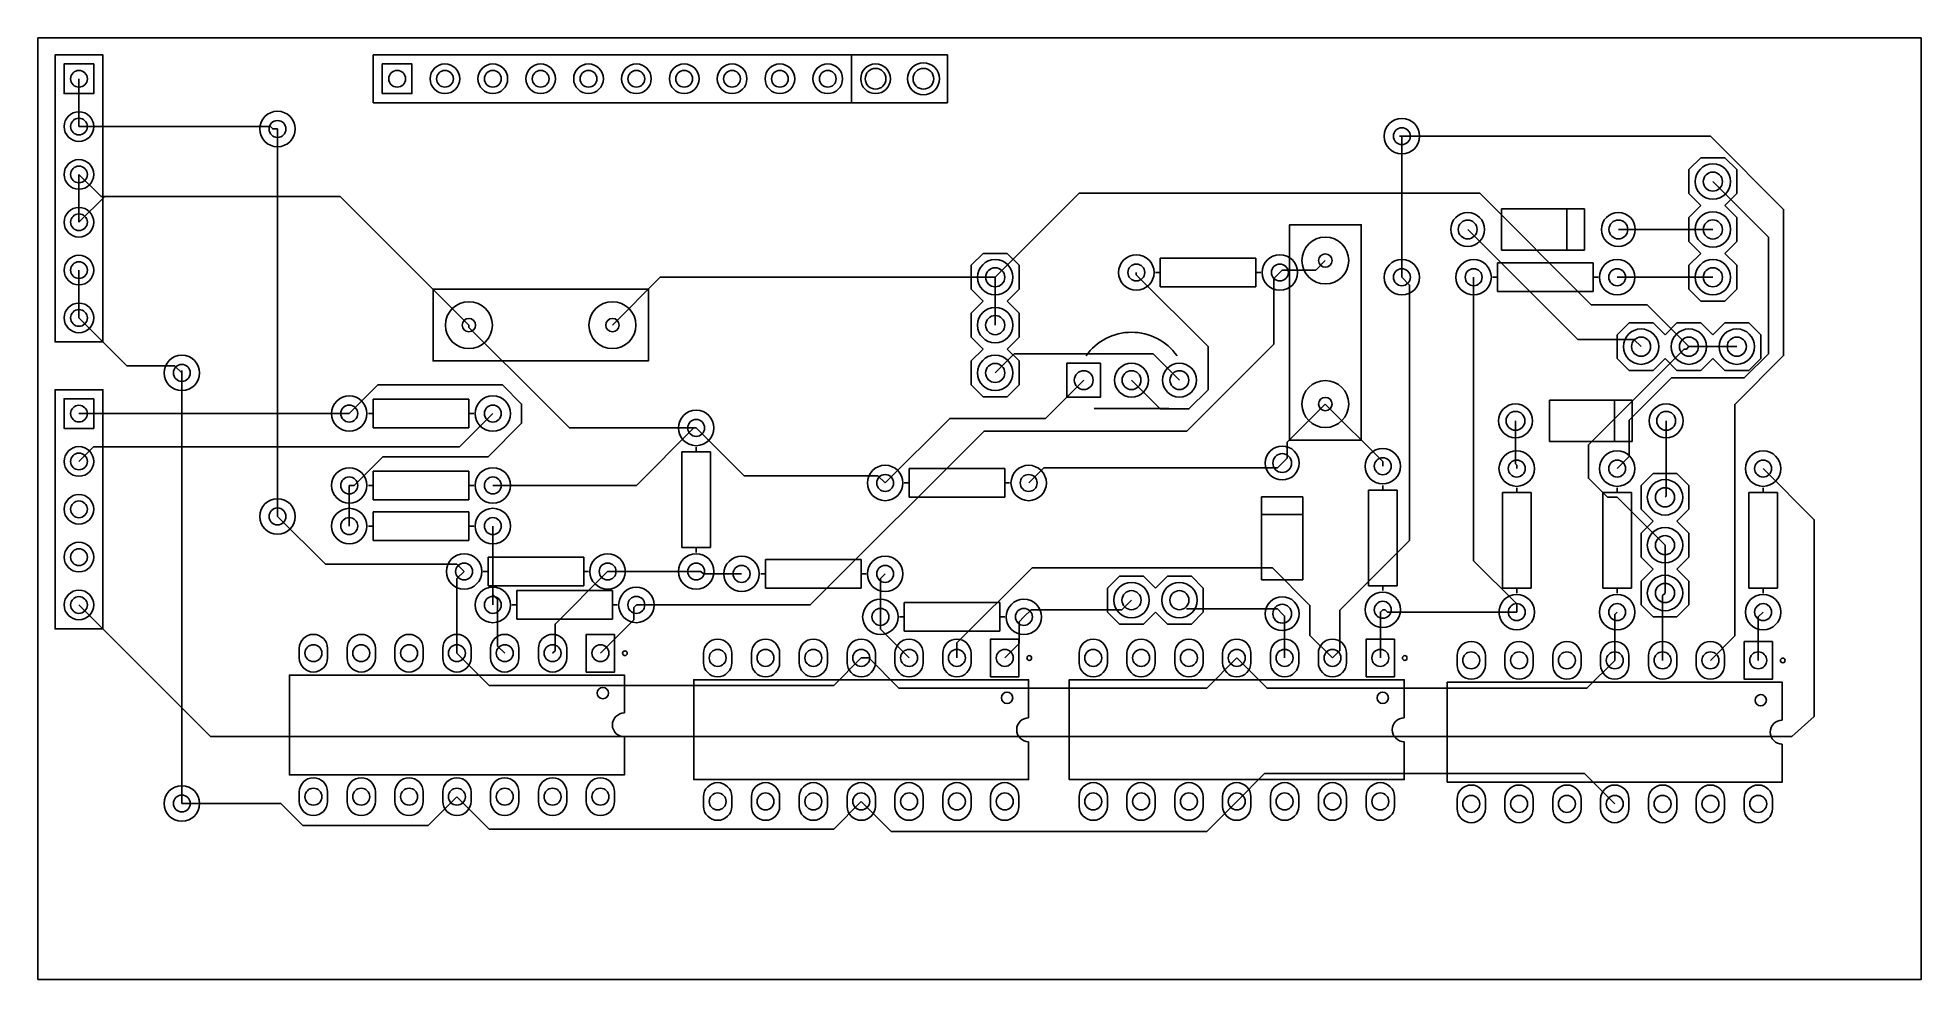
# Model space of a CAD drawing. Header units: millimetres. Extents: x 22.8 to 122.8, y 5.9 to 55.9.
import ezdxf

# ---------------------------------------------------------------- set-up
doc = ezdxf.new("R2010")
doc.units = ezdxf.units.MM

msp = doc.modelspace()

# ---------------------------------------------------------------- linework, layer by layer
for points in [[(122.827, 55.903), (122.827, 5.903), (22.827, 5.903)], [(22.827, 55.903), (122.827, 55.903)], [(22.827, 5.903), (22.827, 55.903)], [(26.289, 53.086), (26.289, 54.991), (23.749, 54.991), (23.749, 39.751), (26.289, 39.751)], [(42.545, 54.991), (40.64, 54.991), (40.64, 52.451), (66.04, 52.451), (66.04, 54.991)], [(66.04, 54.991), (42.545, 54.991)], [(71.12, 54.991), (71.12, 52.451), (66.04, 52.451), (66.04, 54.991), (67.945, 54.991)], [(71.12, 54.991), (67.945, 54.991)], [(25.019, 53.721), (25.019, 51.181)], [(26.289, 39.751), (26.289, 53.086)], [(25.019, 51.181), (35.179, 51.181), (35.306, 51.054), (35.56, 51.054)], [(35.56, 30.48), (35.56, 51.054)], [(111.633, 22.84), (112.926, 24.135), (112.926, 36.431), (115.517, 39.019), (115.517, 46.787), (111.63, 50.673), (95.123, 50.673)], [(95.25, 50.673), (95.25, 43.18)], [(110.49, 48.895), (111.125, 49.53)], [(111.125, 49.53), (112.395, 49.53)], [(112.395, 49.53), (113.03, 48.895)], [(25.019, 48.641), (26.192, 47.468), (26.697, 47.468)], [(25.019, 48.641), (25.019, 46.101)], [(106.68, 33.02), (107.323, 33.663), (107.323, 35.59), (109.572, 37.839), (113.427, 37.839), (114.712, 39.124), (114.712, 45.308), (111.76, 48.26)], [(110.49, 47.625), (110.49, 48.895)], [(113.03, 48.895), (113.03, 47.625)], [(25.019, 46.101), (26.386, 47.468), (38.892, 47.468), (45.72, 40.64)], [(110.49, 39.497), (108.269, 41.718), (105.308, 41.718), (99.386, 47.64), (78.12, 47.64), (73.66, 43.18)], [(111.125, 46.99), (110.49, 47.625)], [(113.03, 47.625), (112.395, 46.99)], [(104.943, 46.82), (100.543, 46.82)], [(100.543, 44.62), (100.543, 46.82)], [(104.004, 44.62), (104.004, 46.82)], [(104.943, 44.62), (104.943, 46.82)], [(110.49, 46.355), (111.125, 46.99)], [(110.49, 45.085), (110.49, 46.355)], [(112.395, 46.99), (113.03, 46.355)], [(113.03, 46.355), (113.03, 45.085)], [(98.743, 45.72), (104.585, 39.878), (107.569, 39.878), (107.95, 39.497)], [(111.76, 45.72), (106.743, 45.72)], [(111.125, 44.45), (110.49, 45.085)], [(113.03, 45.085), (112.395, 44.45)], [(72.39, 43.815), (73.025, 44.45)], [(73.025, 44.45), (74.295, 44.45)], [(74.295, 44.45), (74.93, 43.815)], [(82.423, 44.196), (87.503, 44.196)], [(82.423, 43.434), (82.423, 44.196)], [(87.503, 44.196), (87.503, 43.434)], [(91.186, 44.069), (90.678, 43.561), (88.9, 43.561), (88.773, 43.434)], [(104.943, 44.62), (100.543, 44.62)], [(110.49, 43.815), (111.125, 44.45)], [(112.395, 44.45), (113.03, 43.815)], [(25.019, 43.561), (25.019, 41.021)], [(53.34, 40.64), (55.88, 43.18), (73.66, 43.18)], [(54.61, 25.781), (63.839, 25.781), (73.068, 35.01), (83.835, 35.01), (88.45, 39.625), (88.45, 43.111), (88.773, 43.434)], [(72.39, 42.545), (72.39, 43.815)], [(73.66, 43.18), (73.66, 40.64)], [(74.93, 43.815), (74.93, 42.545)], [(80.899, 37.719), (82.423, 36.195), (83.947, 36.195), (84.963, 37.211), (84.963, 39.497), (81.153, 43.307), (81.153, 43.434)], [(82.423, 43.434), (82.169, 43.434)], [(82.423, 42.672), (82.423, 43.434)], [(87.503, 43.434), (87.757, 43.434)], [(87.503, 43.434), (87.503, 42.672)], [(95.25, 43.18), (95.661, 42.769), (95.661, 29.207), (91.963, 25.509), (91.963, 23.363), (91.567, 22.967)], [(99.06, 43.18), (99.06, 28.122), (101.346, 25.836), (101.346, 25.4)], [(100.33, 43.18), (100.076, 43.18)], [(100.33, 43.18), (100.33, 43.942)], [(100.33, 43.942), (105.41, 43.942)], [(100.33, 42.418), (100.33, 43.18)], [(105.41, 43.942), (105.41, 43.18)], [(105.41, 43.18), (105.664, 43.18)], [(105.41, 43.18), (105.41, 42.418)], [(111.76, 43.18), (106.68, 43.18)], [(110.49, 42.545), (110.49, 43.815)], [(113.03, 43.815), (113.03, 42.545)], [(73.025, 41.91), (72.39, 42.545)], [(74.93, 42.545), (74.295, 41.91)], [(87.503, 42.672), (82.423, 42.672)], [(105.41, 42.418), (100.33, 42.418)], [(110.49, 42.545), (111.125, 41.91)], [(112.395, 41.91), (113.03, 42.545)], [(25.019, 41.021), (27.559, 38.481), (30.099, 38.481), (30.48, 38.1)], [(72.39, 41.275), (73.025, 41.91)], [(72.39, 40.005), (72.39, 41.275)], [(74.295, 41.91), (74.93, 41.275)], [(74.93, 41.275), (74.93, 40.005)], [(111.125, 41.91), (112.395, 41.91)], [(45.72, 40.64), (45.72, 40.513), (49.692, 36.541)], [(73.025, 39.37), (72.39, 40.005)], [(74.93, 40.005), (74.295, 39.37)], [(107.315, 40.767), (106.68, 40.132)], [(106.68, 40.132), (106.68, 38.862)], [(107.315, 40.767), (108.585, 40.767)], [(108.585, 40.767), (109.22, 40.132)], [(109.22, 40.132), (109.855, 40.767)], [(109.855, 40.767), (111.125, 40.767)], [(111.125, 40.767), (111.76, 40.132)], [(111.76, 40.132), (112.395, 40.767)], [(112.395, 40.767), (113.665, 40.767)], [(113.665, 40.767), (114.3, 40.132)], [(114.3, 40.132), (114.3, 38.862)], [(72.39, 38.735), (73.025, 39.37)], [(73.66, 38.1), (74.676, 39.116), (82.042, 39.116), (83.439, 37.719)], [(74.295, 39.37), (74.93, 38.735)], [(109.22, 28.956), (106.68, 31.496), (106.172, 31.496), (105.156, 32.512), (105.156, 34.29), (110.236, 39.37), (110.363, 39.37), (110.49, 39.497)], [(113.03, 39.497), (110.49, 39.497)], [(30.48, 38.227), (30.48, 15.24)], [(72.39, 37.465), (72.39, 38.735)], [(74.93, 38.735), (74.93, 37.465)], [(106.68, 38.862), (107.315, 38.227)], [(108.585, 38.227), (107.315, 38.227)], [(109.22, 38.862), (108.585, 38.227)], [(109.855, 38.227), (109.22, 38.862)], [(111.125, 38.227), (109.855, 38.227)], [(111.76, 38.862), (111.125, 38.227)], [(112.395, 38.227), (111.76, 38.862)], [(113.665, 38.227), (112.395, 38.227)], [(114.3, 38.862), (113.665, 38.227)], [(26.289, 35.306), (26.289, 37.211), (23.749, 37.211), (23.749, 24.511), (26.289, 24.511)], [(39.37, 35.941), (40.894, 37.465), (47.498, 37.465), (48.514, 36.449), (48.514, 35.433), (46.736, 33.655), (41.148, 33.655), (39.624, 32.131), (39.37, 32.131)], [(57.785, 35.179), (51.054, 35.179), (49.178, 37.055)], [(78.359, 37.719), (76.327, 35.687), (71.247, 35.687), (67.818, 32.258)], [(72.39, 37.465), (73.025, 36.83)], [(74.295, 36.83), (74.93, 37.465)], [(40.64, 35.941), (40.64, 36.703)], [(40.64, 36.703), (45.72, 36.703)], [(45.72, 36.703), (45.72, 35.941)], [(73.025, 36.83), (74.295, 36.83)], [(82.879, 36.219), (78.919, 36.219)], [(91.186, 36.449), (89.154, 34.417), (89.154, 33.571), (88.899, 33.317)], [(91.186, 36.449), (94.234, 33.401), (94.234, 33.147)], [(107.483, 36.66), (103.083, 36.66)], [(103.083, 34.46), (103.083, 36.66)], [(106.544, 34.46), (106.544, 36.66)], [(107.483, 34.46), (107.483, 36.66)], [(46.99, 35.941), (45.221, 34.172), (25.79, 34.172), (25.019, 33.401)], [(25.019, 35.941), (39.37, 35.941)], [(26.289, 24.511), (26.289, 35.306)], [(40.64, 35.941), (40.386, 35.941)], [(40.64, 35.179), (40.64, 35.941)], [(45.72, 35.179), (40.64, 35.179)], [(45.72, 35.941), (45.974, 35.941)], [(45.72, 35.941), (45.72, 35.179)], [(46.99, 32.131), (54.61, 32.131), (57.658, 35.179), (57.785, 35.179)], [(57.785, 35.179), (60.325, 32.639), (67.437, 32.639), (67.818, 32.258)], [(101.283, 35.56), (101.283, 33.274), (101.346, 33.211), (101.346, 33.02)], [(109.283, 35.56), (109.283, 31.559), (109.22, 31.496)], [(57.785, 33.909), (57.785, 34.163)], [(107.483, 34.46), (103.083, 34.46)], [(114.427, 33.02), (117.142, 30.305), (117.142, 19.86), (115.951, 18.796), (112.014, 18.796), (112.014, 18.796), (32.004, 18.796), (25.019, 25.781)], [(57.023, 33.909), (57.785, 33.909)], [(57.023, 28.829), (57.023, 33.909)], [(57.785, 33.909), (58.547, 33.909)], [(58.547, 33.909), (58.547, 28.829)], [(69.088, 32.258), (69.088, 33.02)], [(69.088, 33.02), (74.168, 33.02)], [(74.168, 33.02), (74.168, 32.258)], [(75.438, 32.258), (76.248, 33.068), (88.651, 33.068), (88.899, 33.317)], [(39.37, 29.972), (39.37, 32.131)], [(40.64, 32.131), (40.386, 32.131)], [(40.64, 32.893), (45.72, 32.893)], [(40.64, 32.131), (40.64, 32.893)], [(40.64, 31.369), (40.64, 32.131)], [(45.72, 32.893), (45.72, 32.131)], [(45.72, 32.131), (45.974, 32.131)], [(45.72, 32.131), (45.72, 31.369)], [(69.088, 32.258), (68.834, 32.258)], [(69.088, 31.496), (69.088, 32.258)], [(74.168, 32.258), (74.422, 32.258)], [(74.168, 32.258), (74.168, 31.496)], [(94.234, 31.877), (94.234, 32.131)], [(101.346, 31.75), (101.346, 32.004)], [(106.68, 31.75), (106.68, 32.004)], [(108.585, 32.766), (107.95, 32.131)], [(107.95, 30.861), (107.95, 32.131)], [(109.855, 32.766), (108.585, 32.766)], [(110.49, 32.131), (109.855, 32.766)], [(110.49, 32.131), (110.49, 30.861)], [(114.427, 31.75), (114.427, 32.004)], [(45.72, 31.369), (40.64, 31.369)], [(74.168, 31.496), (69.088, 31.496)], [(87.799, 31.517), (87.799, 27.117)], [(89.999, 31.517), (87.799, 31.517)], [(89.999, 31.517), (89.999, 27.117)], [(93.472, 31.877), (94.234, 31.877)], [(93.472, 26.797), (93.472, 31.877)], [(94.234, 31.877), (94.996, 31.877)], [(94.996, 31.877), (94.996, 26.797)], [(100.584, 31.75), (101.346, 31.75)], [(100.584, 26.67), (100.584, 31.75)], [(101.346, 31.75), (102.108, 31.75)], [(102.108, 31.75), (102.108, 26.67)], [(105.918, 31.75), (106.68, 31.75)], [(105.918, 26.67), (105.918, 31.75)], [(106.68, 31.75), (107.442, 31.75)], [(107.442, 31.75), (107.442, 26.67)], [(113.665, 31.75), (114.427, 31.75)], [(113.665, 26.67), (113.665, 31.75)], [(114.427, 31.75), (115.189, 31.75)], [(115.189, 31.75), (115.189, 26.67)], [(35.56, 30.48), (38.1, 27.94), (45.085, 27.94), (45.466, 27.559)], [(40.64, 30.734), (45.72, 30.734)], [(40.64, 29.972), (40.64, 30.734)], [(45.72, 30.734), (45.72, 29.972)], [(89.999, 30.577), (87.799, 30.577)], [(108.585, 30.226), (107.95, 30.861)], [(107.95, 29.591), (108.585, 30.226)], [(110.49, 30.861), (109.855, 30.226)], [(109.855, 30.226), (110.49, 29.591)], [(40.64, 29.972), (40.386, 29.972)], [(40.64, 29.21), (40.64, 29.972)], [(45.72, 29.21), (40.64, 29.21)], [(45.72, 29.972), (45.974, 29.972)], [(45.72, 29.972), (45.72, 29.21)], [(46.99, 29.972), (46.99, 25.781)], [(107.95, 28.321), (107.95, 29.591)], [(110.49, 29.591), (110.49, 28.321)], [(46.736, 27.559), (46.736, 28.321)], [(46.736, 28.321), (51.816, 28.321)], [(51.816, 28.321), (51.816, 27.559)], [(57.785, 28.829), (57.023, 28.829)], [(57.785, 28.829), (57.785, 28.575)], [(58.547, 28.829), (57.785, 28.829)], [(61.468, 28.194), (66.548, 28.194)], [(61.468, 27.432), (61.468, 28.194)], [(66.548, 28.194), (66.548, 27.432)], [(108.585, 27.686), (107.95, 28.321)], [(109.22, 26.416), (109.22, 28.956)], [(110.49, 28.321), (109.855, 27.686)], [(45.085, 23.221), (45.085, 27.178), (45.466, 27.559)], [(46.736, 27.559), (46.482, 27.559)], [(46.736, 26.797), (46.736, 27.559)], [(53.086, 27.559), (50.292, 24.765), (50.292, 23.348), (50.165, 23.221)], [(51.816, 27.559), (52.07, 27.559)], [(51.816, 27.559), (51.816, 26.797)], [(57.785, 27.559), (53.086, 27.559)], [(60.198, 27.432), (58.166, 27.432), (58.039, 27.559), (57.785, 27.559)], [(61.468, 27.432), (61.214, 27.432)], [(61.468, 26.67), (61.468, 27.432)], [(66.548, 27.432), (66.802, 27.432)], [(66.548, 27.432), (66.548, 26.67)], [(67.818, 27.432), (67.564, 27.178), (67.564, 25.146)], [(91.567, 22.967), (90.371, 24.163), (90.371, 25.758), (88.377, 27.752), (75.616, 27.752), (71.628, 23.764), (71.628, 22.967)], [(80.264, 27.305), (79.629, 26.67)], [(80.264, 27.305), (81.534, 27.305)], [(81.534, 27.305), (82.169, 26.67)], [(82.169, 26.67), (82.804, 27.305)], [(82.804, 27.305), (84.074, 27.305)], [(84.074, 27.305), (84.709, 26.67)], [(89.999, 27.117), (87.799, 27.117)], [(107.95, 27.051), (108.585, 27.686)], [(107.95, 25.781), (107.95, 27.051)], [(109.855, 27.686), (110.49, 27.051)], [(110.49, 27.051), (110.49, 25.781)], [(51.816, 26.797), (46.736, 26.797)], [(46.99, 26.33), (47.244, 26.076), (47.244, 23.602), (47.625, 23.221)], [(48.26, 26.543), (53.34, 26.543)], [(48.26, 25.781), (48.26, 26.543)], [(53.34, 26.543), (53.34, 25.781)], [(66.548, 26.67), (61.468, 26.67)], [(80.899, 26.035), (80.391, 25.527), (75.565, 25.527), (75.184, 25.146)], [(79.629, 26.67), (79.629, 25.4)], [(84.709, 26.67), (84.709, 25.4)], [(94.234, 26.797), (93.472, 26.797)], [(94.234, 26.797), (94.234, 26.543)], [(94.996, 26.797), (94.234, 26.797)], [(101.346, 26.67), (100.584, 26.67)], [(101.346, 26.67), (101.346, 26.416)], [(102.108, 26.67), (101.346, 26.67)], [(106.68, 26.67), (105.918, 26.67)], [(106.68, 26.67), (106.68, 26.416)], [(107.442, 26.67), (106.68, 26.67)], [(109.093, 22.84), (109.093, 26.289), (109.22, 26.416)], [(114.427, 26.67), (113.665, 26.67)], [(114.427, 26.67), (114.427, 26.416)], [(115.189, 26.67), (114.427, 26.67)], [(48.26, 25.781), (48.006, 25.781)], [(48.26, 25.019), (48.26, 25.781)], [(53.34, 25.019), (48.26, 25.019)], [(52.705, 23.221), (54.483, 24.999), (54.483, 25.654), (54.61, 25.781)], [(53.34, 25.781), (53.594, 25.781)], [(53.34, 25.781), (53.34, 25.019)], [(69.088, 22.967), (67.564, 24.491), (67.564, 25.146)], [(68.834, 25.146), (68.58, 25.146)], [(68.834, 25.908), (73.914, 25.908)], [(68.834, 25.146), (68.834, 25.908)], [(68.834, 24.384), (68.834, 25.146)], [(73.914, 25.908), (73.914, 25.146)], [(73.914, 25.146), (74.168, 25.146)], [(73.914, 25.146), (73.914, 24.384)], [(74.168, 22.967), (74.93, 23.729), (74.93, 24.892), (75.184, 25.146)], [(79.629, 25.4), (80.264, 24.765)], [(82.169, 25.4), (81.534, 24.765)], [(82.804, 24.765), (82.169, 25.4)], [(88.899, 25.317), (88.645, 25.571), (83.819, 25.571)], [(84.709, 25.4), (84.074, 24.765)], [(89.027, 22.967), (89.027, 25.189), (88.9, 25.316)], [(94.107, 22.967), (94.107, 25.4), (94.234, 25.527)], [(101.346, 25.4), (94.488, 25.4), (94.361, 25.527), (94.234, 25.527)], [(106.553, 22.84), (106.553, 25.273), (106.68, 25.4)], [(108.585, 25.146), (107.95, 25.781)], [(109.855, 25.146), (108.585, 25.146)], [(110.49, 25.781), (109.855, 25.146)], [(114.173, 22.84), (114.173, 25.146), (114.427, 25.4)], [(73.914, 24.384), (68.834, 24.384)], [(81.534, 24.765), (80.264, 24.765)], [(84.074, 24.765), (82.804, 24.765)], [(45.085, 23.221), (46.802, 21.504), (65.085, 21.504), (66.548, 22.967)], [(89.026, 22.967), (89.026, 23.729)], [(53.974, 20.046), (53.974, 22.061), (36.194, 22.061), (36.194, 16.761), (53.974, 16.761), (53.974, 18.776)], [(86.487, 22.967), (84.892, 21.372), (68.542, 21.372), (66.947, 22.967), (66.548, 22.967)], [(86.487, 22.967), (88.092, 21.361), (105.075, 21.361), (106.553, 22.84)], [(75.437, 19.792), (75.437, 21.807), (57.657, 21.807), (57.657, 16.507), (75.437, 16.507), (75.437, 18.522)], [(95.376, 19.792), (95.376, 21.807), (77.596, 21.807), (77.596, 16.507), (95.376, 16.507), (95.376, 18.522)], [(115.442, 19.665), (115.442, 21.68), (97.662, 21.68), (97.662, 16.38), (115.442, 16.38), (115.442, 18.395)], [(106.553, 15.22), (104.948, 16.825), (87.965, 16.825), (86.487, 15.347)], [(30.48, 15.24), (35.74, 15.24), (36.909, 14.072), (43.556, 14.072), (45.085, 15.601)], [(45.085, 15.601), (46.802, 13.884), (65.085, 13.884), (66.548, 15.347)], [(66.548, 15.347), (68.143, 13.752), (84.892, 13.752), (86.487, 15.347)]]:
    msp.add_lwpolyline(points)
for points in [[(25.806, 54.508), (25.806, 52.934), (24.232, 52.934), (24.232, 54.508)], [(41.123, 54.508), (42.697, 54.508), (42.697, 52.934), (41.123, 52.934)], [(93.096, 34.539), (89.286, 34.539), (89.286, 45.969), (93.096, 45.969), (93.096, 34.539)], [(55.25, 42.55), (55.25, 38.74), (43.82, 38.74), (43.82, 42.55), (55.25, 42.55)], [(79.259, 38.619), (79.259, 36.819), (77.459, 36.819), (77.459, 38.619)], [(25.806, 36.728), (25.806, 35.154), (24.232, 35.154), (24.232, 36.728)], [(53.454, 24.221), (53.454, 22.221), (51.954, 22.221), (51.954, 24.221)], [(36.714, 22.971), (36.714, 23.471)], [(38.214, 22.971), (38.214, 23.471)], [(39.254, 22.971), (39.254, 23.471)], [(40.754, 22.971), (40.754, 23.471)], [(41.794, 22.971), (41.794, 23.471)], [(43.294, 22.971), (43.294, 23.471)], [(44.334, 22.971), (44.334, 23.471)], [(45.834, 22.971), (45.834, 23.471)], [(46.874, 22.971), (46.874, 23.471)], [(48.374, 22.971), (48.374, 23.471)], [(49.414, 22.971), (49.414, 23.471)], [(50.914, 22.971), (50.914, 23.471)], [(58.177, 22.717), (58.177, 23.217)], [(59.677, 22.717), (59.677, 23.217)], [(60.717, 22.717), (60.717, 23.217)], [(62.217, 22.717), (62.217, 23.217)], [(63.257, 22.717), (63.257, 23.217)], [(64.757, 22.717), (64.757, 23.217)], [(65.797, 22.717), (65.797, 23.217)], [(67.297, 22.717), (67.297, 23.217)], [(68.337, 22.717), (68.337, 23.217)], [(69.837, 22.717), (69.837, 23.217)], [(70.877, 22.717), (70.877, 23.217)], [(72.377, 22.717), (72.377, 23.217)], [(74.917, 23.967), (74.917, 21.967), (73.417, 21.967), (73.417, 23.967)], [(78.116, 22.717), (78.116, 23.217)], [(79.616, 22.717), (79.616, 23.217)], [(80.656, 22.717), (80.656, 23.217)], [(82.156, 22.717), (82.156, 23.217)], [(83.196, 22.717), (83.196, 23.217)], [(84.696, 22.717), (84.696, 23.217)], [(85.736, 22.717), (85.736, 23.217)], [(87.236, 22.717), (87.236, 23.217)], [(88.276, 22.717), (88.276, 23.217)], [(89.776, 22.717), (89.776, 23.217)], [(90.816, 22.717), (90.816, 23.217)], [(92.316, 22.717), (92.316, 23.217)], [(94.856, 23.967), (94.856, 21.967), (93.356, 21.967), (93.356, 23.967)], [(98.182, 22.59), (98.182, 23.09)], [(99.682, 22.59), (99.682, 23.09)], [(100.722, 22.59), (100.722, 23.09)], [(102.222, 22.59), (102.222, 23.09)], [(103.262, 22.59), (103.262, 23.09)], [(104.762, 22.59), (104.762, 23.09)], [(105.802, 22.59), (105.802, 23.09)], [(107.302, 22.59), (107.302, 23.09)], [(108.342, 22.59), (108.342, 23.09)], [(109.842, 22.59), (109.842, 23.09)], [(110.882, 22.59), (110.882, 23.09)], [(112.382, 22.59), (112.382, 23.09)], [(114.922, 23.84), (114.922, 21.84), (113.422, 21.84), (113.422, 23.84)], [(36.714, 15.351), (36.714, 15.851)], [(38.214, 15.351), (38.214, 15.851)], [(39.254, 15.351), (39.254, 15.851)], [(40.754, 15.351), (40.754, 15.851)], [(41.794, 15.351), (41.794, 15.851)], [(43.294, 15.351), (43.294, 15.851)], [(44.334, 15.351), (44.334, 15.851)], [(45.834, 15.351), (45.834, 15.851)], [(46.874, 15.351), (46.874, 15.851)], [(48.374, 15.351), (48.374, 15.851)], [(49.414, 15.351), (49.414, 15.851)], [(50.914, 15.351), (50.914, 15.851)], [(51.954, 15.351), (51.954, 15.851)], [(53.454, 15.351), (53.454, 15.851)], [(58.177, 15.097), (58.177, 15.597)], [(59.677, 15.097), (59.677, 15.597)], [(60.717, 15.097), (60.717, 15.597)], [(62.217, 15.097), (62.217, 15.597)], [(63.257, 15.097), (63.257, 15.597)], [(64.757, 15.097), (64.757, 15.597)], [(65.797, 15.097), (65.797, 15.597)], [(67.297, 15.097), (67.297, 15.597)], [(68.337, 15.097), (68.337, 15.597)], [(69.837, 15.097), (69.837, 15.597)], [(70.877, 15.097), (70.877, 15.597)], [(72.377, 15.097), (72.377, 15.597)], [(73.417, 15.097), (73.417, 15.597)], [(74.917, 15.097), (74.917, 15.597)], [(78.116, 15.097), (78.116, 15.597)], [(79.616, 15.097), (79.616, 15.597)], [(80.656, 15.097), (80.656, 15.597)], [(82.156, 15.097), (82.156, 15.597)], [(83.196, 15.097), (83.196, 15.597)], [(84.696, 15.097), (84.696, 15.597)], [(85.736, 15.097), (85.736, 15.597)], [(87.236, 15.097), (87.236, 15.597)], [(88.276, 15.097), (88.276, 15.597)], [(89.776, 15.097), (89.776, 15.597)], [(90.816, 15.097), (90.816, 15.597)], [(92.316, 15.097), (92.316, 15.597)], [(93.356, 15.097), (93.356, 15.597)], [(94.856, 15.097), (94.856, 15.597)], [(98.182, 14.97), (98.182, 15.47)], [(99.682, 14.97), (99.682, 15.47)], [(100.722, 14.97), (100.722, 15.47)], [(102.222, 14.97), (102.222, 15.47)], [(103.262, 14.97), (103.262, 15.47)], [(104.762, 14.97), (104.762, 15.47)], [(105.802, 14.97), (105.802, 15.47)], [(107.302, 14.97), (107.302, 15.47)], [(108.342, 14.97), (108.342, 15.47)], [(109.842, 14.97), (109.842, 15.47)], [(110.882, 14.97), (110.882, 15.47)], [(112.382, 14.97), (112.382, 15.47)], [(113.422, 14.97), (113.422, 15.47)], [(114.922, 14.97), (114.922, 15.47)]]:
    msp.add_lwpolyline(points, close=True)
for centre, radius in [((25.019, 53.721), 0.445), ((41.91, 53.721), 0.445), ((44.45, 53.721), 0.787), ((44.45, 53.721), 0.445), ((46.99, 53.721), 0.787), ((46.99, 53.721), 0.445), ((49.53, 53.721), 0.787), ((49.53, 53.721), 0.445), ((52.07, 53.721), 0.787), ((52.07, 53.721), 0.445), ((54.61, 53.721), 0.787), ((54.61, 53.721), 0.445), ((57.15, 53.721), 0.787), ((57.15, 53.721), 0.445), ((59.69, 53.721), 0.787), ((59.69, 53.721), 0.445), ((62.23, 53.721), 0.787), ((62.23, 53.721), 0.445), ((64.77, 53.721), 0.787), ((64.77, 53.721), 0.445), ((67.31, 53.721), 0.787), ((67.31, 53.721), 0.55), ((69.85, 53.721), 0.85), ((69.85, 53.721), 0.55), ((25.019, 51.181), 0.787), ((25.019, 51.181), 0.445), ((35.56, 51.054), 0.94), ((35.56, 51.054), 0.45), ((95.25, 50.673), 0.94), ((95.25, 50.673), 0.45), ((25.019, 48.641), 0.787), ((25.019, 48.641), 0.445), ((111.76, 48.26), 0.94), ((111.76, 48.26), 0.508), ((25.019, 46.101), 0.787), ((25.019, 46.101), 0.445), ((98.743, 45.72), 0.9), ((98.743, 45.72), 0.5), ((106.743, 45.72), 0.9), ((106.743, 45.72), 0.5), ((111.76, 45.72), 0.94), ((111.76, 45.72), 0.508), ((91.186, 44.069), 1.245), ((25.019, 43.561), 0.787), ((25.019, 43.561), 0.445), ((73.66, 43.18), 0.94), ((81.153, 43.434), 0.94), ((88.773, 43.434), 0.94), ((91.186, 44.069), 0.356), ((95.25, 43.18), 0.94), ((99.06, 43.18), 0.94), ((106.68, 43.18), 0.94), ((111.76, 43.18), 0.94), ((73.66, 43.18), 0.508), ((81.153, 43.434), 0.45), ((88.773, 43.434), 0.45), ((95.25, 43.18), 0.45), ((99.06, 43.18), 0.45), ((106.68, 43.18), 0.45), ((111.76, 43.18), 0.508), ((25.019, 41.021), 0.787), ((25.019, 41.021), 0.445), ((45.72, 40.64), 1.245), ((53.34, 40.64), 1.245), ((73.66, 40.64), 0.94), ((73.66, 40.64), 0.508), ((45.72, 40.64), 0.356), ((53.34, 40.64), 0.356), ((107.95, 39.497), 0.94), ((107.95, 39.497), 0.508), ((110.49, 39.497), 0.94), ((110.49, 39.497), 0.508), ((113.03, 39.497), 0.94), ((113.03, 39.497), 0.508), ((30.48, 38.1), 0.94), ((73.66, 38.1), 0.94), ((30.48, 38.1), 0.45), ((73.66, 38.1), 0.508), ((78.359, 37.719), 0.5), ((80.899, 37.719), 0.9), ((80.899, 37.719), 0.5), ((83.439, 37.719), 0.9), ((83.439, 37.719), 0.5), ((91.186, 36.449), 1.245), ((25.019, 35.941), 0.445), ((39.37, 35.941), 0.94), ((39.37, 35.941), 0.45), ((46.99, 35.941), 0.94), ((46.99, 35.941), 0.45), ((57.785, 35.179), 0.94), ((91.186, 36.449), 0.356), ((101.283, 35.56), 0.9), ((101.283, 35.56), 0.5), ((109.283, 35.56), 0.9), ((109.283, 35.56), 0.5), ((57.785, 35.179), 0.45), ((25.019, 33.401), 0.787), ((88.899, 33.317), 0.9), ((94.234, 33.147), 0.94), ((25.019, 33.401), 0.445), ((39.37, 32.131), 0.94), ((46.99, 32.131), 0.94), ((67.818, 32.258), 0.94), ((75.438, 32.258), 0.94), ((88.899, 33.317), 0.5), ((94.234, 33.147), 0.45), ((101.346, 33.02), 0.94), ((101.346, 33.02), 0.45), ((106.68, 33.02), 0.94), ((106.68, 33.02), 0.45), ((114.427, 33.02), 0.94), ((114.427, 33.02), 0.45), ((39.37, 32.131), 0.45), ((46.99, 32.131), 0.45), ((67.818, 32.258), 0.45), ((75.438, 32.258), 0.45), ((109.22, 31.496), 0.94), ((109.22, 31.496), 0.508), ((25.019, 30.861), 0.787), ((25.019, 30.861), 0.445), ((35.56, 30.48), 0.94), ((35.56, 30.48), 0.45), ((39.37, 29.972), 0.94), ((39.37, 29.972), 0.45), ((46.99, 29.972), 0.94), ((46.99, 29.972), 0.45), ((25.019, 28.321), 0.787), ((109.22, 28.956), 0.94), ((109.22, 28.956), 0.508), ((25.019, 28.321), 0.445), ((45.466, 27.559), 0.94), ((45.466, 27.559), 0.45), ((53.086, 27.559), 0.94), ((53.086, 27.559), 0.45), ((57.785, 27.559), 0.94), ((57.785, 27.559), 0.45), ((60.198, 27.432), 0.94), ((67.818, 27.432), 0.94), ((60.198, 27.432), 0.45), ((67.818, 27.432), 0.45), ((109.22, 26.416), 0.94), ((25.019, 25.781), 0.787), ((25.019, 25.781), 0.445), ((46.99, 25.781), 0.94), ((46.99, 25.781), 0.45), ((54.61, 25.781), 0.94), ((54.61, 25.781), 0.45), ((67.564, 25.146), 0.94), ((75.184, 25.146), 0.94), ((80.899, 26.035), 0.94), ((80.899, 26.035), 0.508), ((83.439, 26.035), 0.94), ((83.439, 26.035), 0.508), ((88.899, 25.317), 0.9), ((94.234, 25.527), 0.94), ((101.346, 25.4), 0.94), ((106.68, 25.4), 0.94), ((109.22, 26.416), 0.508), ((114.427, 25.4), 0.94), ((67.564, 25.146), 0.45), ((75.184, 25.146), 0.45), ((88.899, 25.317), 0.5), ((94.234, 25.527), 0.45), ((101.346, 25.4), 0.45), ((106.68, 25.4), 0.45), ((114.427, 25.4), 0.45), ((37.464, 23.221), 0.45), ((40.004, 23.221), 0.45), ((42.544, 23.221), 0.45), ((45.084, 23.221), 0.45), ((47.624, 23.221), 0.45), ((50.164, 23.221), 0.45), ((52.704, 23.221), 0.45), ((58.927, 22.967), 0.45), ((61.467, 22.967), 0.45), ((64.007, 22.967), 0.45), ((66.547, 22.967), 0.45), ((69.087, 22.967), 0.45), ((71.627, 22.967), 0.45), ((74.167, 22.967), 0.45), ((78.866, 22.967), 0.45), ((81.406, 22.967), 0.45), ((83.946, 22.967), 0.45), ((86.486, 22.967), 0.45), ((89.026, 22.967), 0.45), ((91.566, 22.967), 0.45), ((94.106, 22.967), 0.45), ((98.932, 22.84), 0.45), ((101.472, 22.84), 0.45), ((104.012, 22.84), 0.45), ((106.552, 22.84), 0.45), ((109.092, 22.84), 0.45), ((111.632, 22.84), 0.45), ((114.172, 22.84), 0.45), ((30.48, 15.24), 0.94), ((37.464, 15.601), 0.45), ((40.004, 15.601), 0.45), ((42.544, 15.601), 0.45), ((45.084, 15.601), 0.45), ((47.624, 15.601), 0.45), ((50.164, 15.601), 0.45), ((52.704, 15.601), 0.45), ((30.48, 15.24), 0.45), ((58.927, 15.347), 0.45), ((61.467, 15.347), 0.45), ((64.007, 15.347), 0.45), ((66.547, 15.347), 0.45), ((69.087, 15.347), 0.45), ((71.627, 15.347), 0.45), ((74.167, 15.347), 0.45), ((78.866, 15.347), 0.45), ((81.406, 15.347), 0.45), ((83.946, 15.347), 0.45), ((86.486, 15.347), 0.45), ((89.026, 15.347), 0.45), ((91.566, 15.347), 0.45), ((94.106, 15.347), 0.45), ((98.932, 15.22), 0.45), ((101.472, 15.22), 0.45), ((104.012, 15.22), 0.45), ((106.552, 15.22), 0.45), ((109.092, 15.22), 0.45), ((111.632, 15.22), 0.45), ((114.172, 15.22), 0.45)]:
    msp.add_circle(centre, radius)
for centre, radius, start, end in [((80.899, 37.319), 2.943, 34.92041, 145.07959), ((37.464, 23.471), 0.75, 360, 540), ((40.004, 23.471), 0.75, 360, 540), ((42.544, 23.471), 0.75, 360, 540), ((45.084, 23.471), 0.75, 360, 540), ((47.624, 23.471), 0.75, 360, 540), ((50.164, 23.471), 0.75, 360, 540), ((54.004, 23.219), 0.125, 0.58213, 359.41787), ((58.927, 23.217), 0.75, 360, 540), ((61.467, 23.217), 0.75, 360, 540), ((64.007, 23.217), 0.75, 360, 540), ((66.547, 23.217), 0.75, 360, 540), ((69.087, 23.217), 0.75, 360, 540), ((71.627, 23.217), 0.75, 360, 540), ((75.467, 22.965), 0.125, 0.58213, 359.41787), ((78.866, 23.217), 0.75, 360, 540), ((81.406, 23.217), 0.75, 360, 540), ((83.946, 23.217), 0.75, 360, 540), ((86.486, 23.217), 0.75, 360, 540), ((89.026, 23.217), 0.75, 360, 540), ((91.566, 23.217), 0.75, 360, 540), ((95.406, 22.965), 0.125, 0.58213, 359.41787), ((98.932, 23.09), 0.75, 360, 540), ((101.472, 23.09), 0.75, 360, 540), ((104.012, 23.09), 0.75, 360, 540), ((106.552, 23.09), 0.75, 360, 540), ((109.092, 23.09), 0.75, 360, 540), ((111.632, 23.09), 0.75, 360, 540), ((37.464, 22.971), 0.75, 540, 360), ((40.004, 22.971), 0.75, 540, 360), ((42.544, 22.971), 0.75, 540, 360), ((45.084, 22.971), 0.75, 540, 360), ((47.624, 22.971), 0.75, 540, 360), ((50.164, 22.971), 0.75, 540, 360), ((58.927, 22.717), 0.75, 540, 360), ((61.467, 22.717), 0.75, 540, 360), ((64.007, 22.717), 0.75, 540, 360), ((66.547, 22.717), 0.75, 540, 360), ((69.087, 22.717), 0.75, 540, 360), ((71.627, 22.717), 0.75, 540, 360), ((78.866, 22.717), 0.75, 540, 360), ((81.406, 22.717), 0.75, 540, 360), ((83.946, 22.717), 0.75, 540, 360), ((86.486, 22.717), 0.75, 540, 360), ((89.026, 22.717), 0.75, 540, 360), ((91.566, 22.717), 0.75, 540, 360), ((98.932, 22.59), 0.75, 540, 360), ((101.472, 22.59), 0.75, 540, 360), ((104.012, 22.59), 0.75, 540, 360), ((106.552, 22.59), 0.75, 540, 360), ((109.092, 22.59), 0.75, 540, 360), ((111.632, 22.59), 0.75, 540, 360), ((115.472, 22.838), 0.125, 0.58213, 359.41787), ((52.831, 21.105), 0.3, 0.48511, 359.51489), ((74.294, 20.851), 0.3, 0.48511, 359.51489), ((94.233, 20.851), 0.3, 0.48511, 359.51489), ((114.299, 20.724), 0.3, 0.48511, 359.51489), ((53.974, 19.411), 0.635, 90, 270), ((75.437, 19.157), 0.635, 90, 270), ((95.376, 19.157), 0.635, 90, 270), ((115.442, 19.03), 0.635, 90, 270), ((37.464, 15.851), 0.75, 360, 540), ((40.004, 15.851), 0.75, 360, 540), ((42.544, 15.851), 0.75, 360, 540), ((45.084, 15.851), 0.75, 360, 540), ((47.624, 15.851), 0.75, 360, 540), ((50.164, 15.851), 0.75, 360, 540), ((52.704, 15.851), 0.75, 360, 540), ((58.927, 15.597), 0.75, 360, 540), ((61.467, 15.597), 0.75, 360, 540), ((64.007, 15.597), 0.75, 360, 540), ((66.547, 15.597), 0.75, 360, 540), ((69.087, 15.597), 0.75, 360, 540), ((71.627, 15.597), 0.75, 360, 540), ((74.167, 15.597), 0.75, 360, 540), ((78.866, 15.597), 0.75, 360, 540), ((81.406, 15.597), 0.75, 360, 540), ((83.946, 15.597), 0.75, 360, 540), ((86.486, 15.597), 0.75, 360, 540), ((89.026, 15.597), 0.75, 360, 540), ((91.566, 15.597), 0.75, 360, 540), ((94.106, 15.597), 0.75, 360, 540), ((98.932, 15.47), 0.75, 360, 540), ((101.472, 15.47), 0.75, 360, 540), ((104.012, 15.47), 0.75, 360, 540), ((106.552, 15.47), 0.75, 360, 540), ((109.092, 15.47), 0.75, 360, 540), ((111.632, 15.47), 0.75, 360, 540), ((114.172, 15.47), 0.75, 360, 540), ((37.464, 15.351), 0.75, 540, 360), ((40.004, 15.351), 0.75, 540, 360), ((42.544, 15.351), 0.75, 540, 360), ((45.084, 15.351), 0.75, 540, 360), ((47.624, 15.351), 0.75, 540, 360), ((50.164, 15.351), 0.75, 540, 360), ((52.704, 15.351), 0.75, 540, 360), ((58.927, 15.097), 0.75, 540, 360), ((61.467, 15.097), 0.75, 540, 360), ((64.007, 15.097), 0.75, 540, 360), ((66.547, 15.097), 0.75, 540, 360), ((69.087, 15.097), 0.75, 540, 360), ((71.627, 15.097), 0.75, 540, 360), ((74.167, 15.097), 0.75, 540, 360), ((78.866, 15.097), 0.75, 540, 360), ((81.406, 15.097), 0.75, 540, 360), ((83.946, 15.097), 0.75, 540, 360), ((86.486, 15.097), 0.75, 540, 360), ((89.026, 15.097), 0.75, 540, 360), ((91.566, 15.097), 0.75, 540, 360), ((94.106, 15.097), 0.75, 540, 360), ((98.932, 14.97), 0.75, 540, 360), ((101.472, 14.97), 0.75, 540, 360), ((104.012, 14.97), 0.75, 540, 360), ((106.552, 14.97), 0.75, 540, 360), ((109.092, 14.97), 0.75, 540, 360), ((111.632, 14.97), 0.75, 540, 360), ((114.172, 14.97), 0.75, 540, 360)]:
    msp.add_arc(centre, radius, start, end)

doc.saveas('drawing.dxf')
